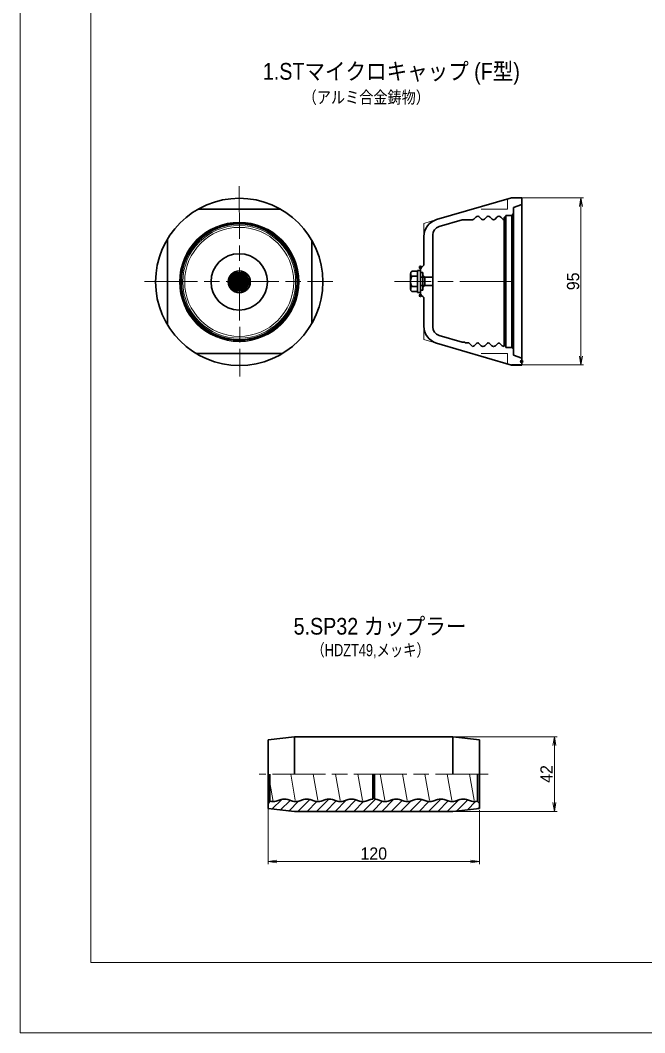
# Model space of a CAD drawing. Units: millimetres at full size, sheet at 1:2.5. Extents: x 1834 to 3514, y 1340 to 2542.
# Drawn here: x 1834 to 2189, y 1354 to 1930 of the extents above; entities that cross this region are included whole.
import ezdxf
from ezdxf.enums import TextEntityAlignment as Align

# ---------------------------------------------------------------- set-up
doc = ezdxf.new("R2010")
doc.units = ezdxf.units.MM
doc.header["$LTSCALE"] = 2.5
doc.header["$PDMODE"] = 32
doc.header["$PDSIZE"] = 1.25
for name, pattern in [('CHAIN', [18.5, 12, -1.5, 3.5, -1.5]), ('CHAIN_DOUBLE_DASH', [23.5, 12, -1.5, 3.5, -1.5, 3.5, -1.5]), ('DASHED_SPACED', [12, 6, -6])]:
    doc.linetypes.add(name, pattern=pattern)
for name, color, linetype, lineweight in [('1外形線', 7, 'Continuous', 35), ('2細い実線', 3, 'Continuous', 20), ('3隠れ線', 2, 'DASHED_SPACED', 13), ('4中心線', 1, 'CHAIN', 13), ('5想像線', 6, 'CHAIN_DOUBLE_DASH', 13), ('6 寸法線', 4, 'Continuous', 13), ('7 枠・タイトル', 7, 'Continuous', 13)]:
    doc.layers.add(name, color=color, linetype=linetype, lineweight=lineweight)
doc.layers.add('9文字', color=7, linetype='Continuous')
doc.styles.add('ＭＳ Ｐゴシック', font='')
doc.styles.get('ＭＳ Ｐゴシック').set_extended_font_data('MS PGothic')

# ---------------------------------------------------------------- blocks, each defined once
blk = doc.blocks.new('open_arrow')
at = {"color": 0, "linetype": 'Continuous', "lineweight": -2}
blk.add_lwpolyline([(7.5, 1.25), (0, 0), (7.5, -1.25)], dxfattribs=at)

msp = doc.modelspace()

# ---------------------------------------------------------------- hatches: boundary and pattern name
at = {"layer": '2細い実線'}
h = msp.add_hatch(dxfattribs=at)
h.set_pattern_fill('USER', color=254, style=0, pattern_type=2)
h.set_pattern_definition([(45, (2394.701, 1584.783), (-0.35355, 0.35355), [])])
h.paths.add_polyline_path([(1964.057, 1780.691), (1961.346, 1775.994, -0.26795), (1960.913, 1775.744), (1958.382, 1775.744), (1955.49, 1775.744, -0.26795), (1955.057, 1775.994), (1952.346, 1780.691, -0.27234), (1952.35, 1781.198), (1952.35, 1781.198), (1955.057, 1785.887, -0.26795), (1955.49, 1786.137), (1958.35, 1786.137), (1960.913, 1786.137, -0.26795), (1961.346, 1785.887), (1964.053, 1781.198), (1964.053, 1781.198, -0.27234)])
h = msp.add_hatch(dxfattribs=at)
h.set_pattern_fill('USER', color=256, style=0, pattern_type=2)
h.set_pattern_definition([(45, (2231.024, 1316.602), (-2.65165, 2.65165), [])])
h.paths.add_polyline_path([(1989.612, 1480.062), (1974.612, 1481.762), (1974.612, 1484.582), (1975.612, 1485.582), (1975.612, 1485.92, 0.1707), (1979.261, 1485.867), (1981.954, 1486.77, -0.1632), (1985.77, 1486.77), (1988.463, 1485.867, 0.1632), (1991.961, 1485.867), (1992.405, 1486.016), (1994.654, 1486.77, -0.1632), (1998.47, 1486.77), (2001.163, 1485.867, 0.1632), (2004.661, 1485.867), (2007.354, 1486.77, -0.03916), (2008.265, 1486.998, -0.12325), (2011.17, 1486.77), (2013.863, 1485.867, 0.1632), (2017.361, 1485.867), (2020.054, 1486.77, -0.1632), (2023.87, 1486.77), (2026.563, 1485.867, 0.1632), (2030.061, 1485.867), (2032.754, 1486.77, -0.058), (2034.112, 1487.056), (2034.112, 1488.262), (2035.112, 1488.262), (2035.112, 1487.065, -0.0622), (2036.57, 1486.77), (2039.263, 1485.867, 0.1632), (2042.761, 1485.867), (2045.454, 1486.77, -0.1632), (2049.27, 1486.77), (2051.963, 1485.867, 0.1632), (2055.461, 1485.867), (2058.154, 1486.77, -0.1632), (2061.97, 1486.77), (2064.663, 1485.867, 0.1632), (2068.161, 1485.867), (2070.854, 1486.77, -0.1632), (2074.67, 1486.77), (2077.363, 1485.867, 0.1632), (2080.861, 1485.867), (2083.554, 1486.77, -0.1632), (2087.37, 1486.77), (2090.063, 1485.867, 0.16573), (2093.612, 1485.885), (2093.612, 1485.582), (2094.612, 1484.582), (2094.612, 1481.762), (2079.612, 1480.062), (2009.229, 1480.062), (1991.95, 1480.062)])

# ---------------------------------------------------------------- linework, layer by layer
at = {"layer": '1外形線'}
for p, q in [((2112.858, 1828.698), (2070.318, 1816.284)), ((2118.645, 1828.698), (2112.858, 1828.698)), ((2118.645, 1824.872), (2114.045, 1823.198)), ((2118.645, 1824.872), (2118.645, 1828.698)), ((2118.645, 1824.872), (2118.651, 1737.521)), ((1981.741, 1822.197), (1934.662, 1822.197)), ((2109.645, 1818.448), (2108.645, 1817.448)), ((2109.645, 1818.698), (2113.045, 1818.698)), ((2109.645, 1818.448), (2109.645, 1818.698)), ((2109.645, 1818.448), (2109.645, 1743.948)), ((2114.045, 1819.698), (2113.045, 1818.698)), ((2113.057, 1743.698), (2113.045, 1818.698)), ((2114.045, 1823.198), (2114.045, 1819.698)), ((2114.045, 1819.698), (2114.05, 1742.692)), ((2084.809, 1816.198), (2071.721, 1812.372)), ((2090.645, 1816.198), (2084.809, 1816.198)), ((2091.461, 1816.611), (2092.582, 1817.746)), ((2095.838, 1816.62), (2094.727, 1817.746)), ((2097.471, 1816.62), (2098.591, 1817.756)), ((2101.847, 1816.629), (2100.736, 1817.756)), ((2103.48, 1816.629), (2104.6, 1817.765)), ((2107.856, 1816.639), (2106.745, 1817.765)), ((2108.645, 1817.448), (2108.645, 1816.217)), ((2108.645, 1744.948), (2108.645, 1816.217)), ((2063.124, 1806.64), (2063.124, 1791.198)), ((2068.124, 1807.572), (2068.124, 1781.198)), ((1917.365, 1756.679), (1917.365, 1805.202)), ((1999.365, 1757.238), (1999.365, 1804.643)), ((1955.057, 1785.887), (1952.346, 1781.191)), ((1952.346, 1781.191), (1955.057, 1785.887)), ((1960.913, 1786.137), (1955.49, 1786.137)), ((1964.057, 1781.191), (1961.346, 1785.887)), ((2055.524, 1785.528), (2055.524, 1776.867)), ((2059.524, 1786.971), (2056.324, 1786.971)), ((2059.524, 1784.084), (2056.324, 1784.084)), ((2059.524, 1774.948), (2059.524, 1787.448)), ((2059.524, 1787.448), (2061.124, 1787.448)), ((2059.524, 1786.971), (2059.524, 1775.424)), ((2061.124, 1773.198), (2061.124, 1789.198)), ((2061.124, 1787.448), (2061.124, 1774.948)), ((2062.524, 1786.198), (2061.124, 1786.198)), ((2068.124, 1783.584), (2061.124, 1783.584)), ((2062.524, 1786.198), (2062.524, 1781.198)), ((2063.637, 1783.584), (2062.524, 1784.698)), ((2063.637, 1783.584), (2063.637, 1781.198)), ((1952.346, 1780.691), (1955.057, 1775.994)), ((1961.346, 1775.994), (1964.057, 1780.691)), ((2059.524, 1778.311), (2056.324, 1778.311)), ((2068.124, 1778.811), (2061.124, 1778.811)), ((2062.524, 1776.198), (2062.524, 1781.198)), ((2063.637, 1778.811), (2062.524, 1777.697)), ((2063.637, 1778.811), (2063.637, 1781.197)), ((2068.124, 1755.326), (2068.124, 1781.198)), ((1955.49, 1775.744), (1960.913, 1775.744)), ((2059.524, 1775.424), (2056.324, 1775.424)), ((2061.124, 1774.948), (2059.524, 1774.948)), ((2062.524, 1776.198), (2061.124, 1776.198)), ((2063.124, 1755.755), (2063.124, 1771.198)), ((2084.809, 1746.701), (2071.721, 1750.527)), ((2112.936, 1733.675), (2070.318, 1746.156)), ((2086.068, 1746.701), (2084.809, 1746.701)), ((2086.645, 1746.198), (2086.068, 1746.701)), ((2088.645, 1746.198), (2086.645, 1746.198)), ((2088.681, 1746.198), (2090.645, 1744.207)), ((2092.829, 1745.784), (2091.717, 1744.658)), ((2094.461, 1745.784), (2095.582, 1744.649)), ((2098.838, 1745.775), (2097.727, 1744.649)), ((2100.471, 1745.775), (2101.591, 1744.639)), ((2104.847, 1745.766), (2103.736, 1744.639)), ((2106.48, 1745.766), (2107.6, 1744.63)), ((2108.645, 1744.948), (2108.645, 1744.179)), ((2109.645, 1743.948), (2108.645, 1744.948)), ((2109.645, 1743.698), (2109.645, 1743.948)), ((2109.645, 1743.698), (2113.045, 1743.698)), ((2114.045, 1742.698), (2113.045, 1743.698)), ((2114.05, 1742.704), (2113.05, 1743.704)), ((1982.62, 1740.198), (1933.783, 1740.198)), ((2118.645, 1737.523), (2114.045, 1739.198)), ((2114.051, 1739.204), (2114.05, 1742.704)), ((2118.651, 1737.53), (2114.051, 1739.204)), ((2118.651, 1737.53), (2118.652, 1733.705)), ((2118.652, 1733.705), (2112.865, 1733.704)), ((2118.624, 1733.675), (2112.936, 1733.675)), ((1989.612, 1522.462), (1974.612, 1520.762)), ((1974.612, 1520.762), (1974.612, 1481.762)), ((2079.612, 1522.462), (1989.612, 1522.462)), ((1989.612, 1522.462), (1989.612, 1501.262)), ((2079.612, 1522.462), (2079.612, 1501.262)), ((2079.612, 1522.462), (2094.612, 1520.762)), ((2094.612, 1520.762), (2094.612, 1481.762)), ((1975.612, 1501.262), (1975.612, 1485.582)), ((2034.112, 1501.262), (2034.112, 1487.056)), ((2035.112, 1501.262), (2035.112, 1487.065)), ((2093.612, 1501.262), (2093.612, 1485.582)), ((1975.612, 1485.582), (1974.612, 1484.582)), ((1979.261, 1485.867), (1981.954, 1486.77)), ((1985.77, 1486.77), (1988.463, 1485.867)), ((1991.961, 1485.867), (1994.654, 1486.77)), ((1998.47, 1486.77), (2001.163, 1485.867)), ((2004.661, 1485.867), (2007.354, 1486.77)), ((2011.17, 1486.77), (2013.863, 1485.867)), ((2017.361, 1485.867), (2020.054, 1486.77)), ((2023.87, 1486.77), (2026.563, 1485.867)), ((2030.061, 1485.867), (2032.754, 1486.77)), ((2035.112, 1488.262), (2034.112, 1488.262)), ((2036.57, 1486.77), (2039.263, 1485.867)), ((2042.761, 1485.867), (2045.454, 1486.77)), ((2049.27, 1486.77), (2051.963, 1485.867)), ((2055.461, 1485.867), (2058.154, 1486.77)), ((2061.97, 1486.77), (2064.663, 1485.867)), ((2068.161, 1485.867), (2070.854, 1486.77)), ((2074.67, 1486.77), (2077.363, 1485.867)), ((2080.861, 1485.867), (2083.554, 1486.77)), ((2087.37, 1486.77), (2090.063, 1485.867)), ((2093.612, 1485.582), (2094.612, 1484.582)), ((1989.612, 1480.062), (1974.612, 1481.762)), ((2079.612, 1480.062), (1989.612, 1480.062)), ((2079.612, 1480.062), (2094.612, 1481.762))]:
    msp.add_line(p, q, dxfattribs=at)
for radius in [47.5, 33, 16, 6.25]:
    msp.add_circle((1958.202, 1780.941), radius, dxfattribs=at)
for centre, radius, start, end in [((2093.654, 1816.698), 1.5, 44.3639, 135.63615), ((2099.663, 1816.707), 1.5, 44.3639, 135.63615), ((2105.673, 1816.716), 1.5, 44.3639, 135.63615), ((2073.124, 1806.686), 10, 106.29556, 180.00002), ((2073.124, 1807.572), 5, 106.29556, 180.00002), ((2090.645, 1817.188), 1, 270.00002, 324.72163), ((2096.654, 1817.198), 1, 215.27842, 324.72163), ((2102.663, 1817.207), 1, 215.27842, 324.72163), ((2108.673, 1817.216), 1, 215.27842, 268.422), ((2061.124, 1791.198), 2, 270.00002, 0.00002), ((1955.49, 1785.637), 0.5, 90, 150), ((1960.913, 1785.637), 0.5, 30, 90), ((2057.226, 1785.528), 1.702, 122.00463, 237.99542), ((2061.132, 1781.198), 5.608, 149.02091, 210.97913), ((1952.779, 1780.941), 0.5, 150, 210), ((1963.624, 1780.941), 0.5, 330, 30), ((2057.226, 1776.867), 1.702, 122.00463, 237.99542), ((1955.49, 1776.244), 0.5, 210, 270), ((1960.913, 1776.244), 0.5, 270, 330), ((2061.124, 1771.198), 2, 0.00002, 90.00002), ((2073.124, 1755.755), 10, 180.00002, 253.70448), ((2073.124, 1755.326), 5, 180.00002, 253.70448), ((2090.645, 1745.707), 1.5, 270.00002, 315.63615), ((2093.645, 1745.207), 1, 35.27842, 144.72163), ((2096.654, 1745.698), 1.5, 224.3639, 315.63615), ((2099.654, 1745.198), 1, 35.27842, 144.72163), ((2102.663, 1745.688), 1.5, 224.3639, 315.63615), ((2105.663, 1745.188), 1, 35.27842, 144.72163), ((2108.673, 1745.679), 1.5, 224.3639, 268.94808), ((1977.512, 1491.082), 5.5, 249.79045, 288.53784), ((1983.862, 1481.082), 6, 71.46216, 108.53784), ((1990.212, 1491.082), 5.5, 251.46216, 288.53784), ((1996.562, 1481.082), 6, 71.46216, 108.53784), ((2002.912, 1491.082), 5.5, 251.46216, 288.53784), ((2009.262, 1481.082), 6, 71.46216, 108.53784), ((2015.612, 1491.082), 5.5, 251.46216, 288.53784), ((2021.962, 1481.082), 6, 71.46216, 108.53784), ((2028.312, 1491.082), 5.5, 251.46216, 288.53784), ((2034.662, 1481.082), 6, 95.2595, 108.53784), ((2034.662, 1481.082), 6, 71.46216, 85.69878), ((2041.012, 1491.082), 5.5, 251.46216, 288.53784), ((2047.362, 1481.082), 6, 71.46216, 108.53784), ((2053.712, 1491.082), 5.5, 251.46216, 288.53784), ((2060.062, 1481.082), 6, 71.46216, 108.53784), ((2066.412, 1491.082), 5.5, 251.46216, 288.53784), ((2072.762, 1481.082), 6, 71.46216, 108.53784), ((2079.112, 1491.082), 5.5, 251.46216, 288.53784), ((2085.462, 1481.082), 6, 71.46216, 108.53784), ((2091.812, 1491.082), 5.5, 251.46216, 289.10332)]:
    msp.add_arc(centre, radius, start, end, dxfattribs=at)
for p in [(2061.124, 1789.198), (2061.124, 1773.198), (2118.624, 1735.675)]:
    msp.add_point(p, dxfattribs=at)
at = {"layer": '2細い実線', "color": 9}
for radius in [33.986, 33.557, 33.237, 32.687, 32.03, 30.973]:
    msp.add_circle((1958.202, 1780.941), radius, dxfattribs=at)
at = {"layer": '3隠れ線'}
for p, q in [((2110.645, 1822.174), (2110.645, 1828.051)), ((2110.645, 1822.174), (2090.503, 1822.174)), ((2110.644, 1740.198), (2090.664, 1740.198)), ((2110.644, 1740.198), (2110.645, 1734.345)), ((2110.651, 1740.227), (2110.652, 1734.351)), ((1975.612, 1496.488), (1977.512, 1485.582)), ((1987.48, 1501.262), (1990.212, 1485.582)), ((2000.18, 1501.262), (2002.912, 1485.582)), ((2012.88, 1501.262), (2015.612, 1485.582)), ((2025.58, 1501.262), (2028.312, 1485.582)), ((2038.28, 1501.262), (2041.012, 1485.582)), ((2050.98, 1501.262), (2053.712, 1485.582)), ((2063.68, 1501.262), (2066.412, 1485.582)), ((2076.38, 1501.262), (2079.112, 1485.582)), ((2089.08, 1501.262), (2091.812, 1485.582))]:
    msp.add_line(p, q, dxfattribs=at)
at = {"layer": '4中心線'}
for p, q in [((1958.202, 1835.294), (1958.528, 1727.249)), ((1904.472, 1781.198), (2011.38, 1781.198)), ((2113.457, 1781.198), (2046.313, 1781.198)), ((2099.612, 1501.262), (1969.612, 1501.262))]:
    msp.add_line(p, q, dxfattribs=at)
at = {"layer": '5想像線'}
for p, q in [((2063.124, 1814.181), (2070.318, 1816.284)), ((2063.124, 1806.64), (2063.124, 1814.181)), ((2063.124, 1755.755), (2063.124, 1748.26)), ((2063.124, 1748.26), (2070.318, 1746.156))]:
    msp.add_line(p, q, dxfattribs=at)
at = {"layer": '6 寸法線'}
for p, q in [((2113.858, 1828.72), (2153.806, 1828.72)), ((2152.306, 1828.72), (2152.306, 1733.72)), ((2113.859, 1733.72), (2153.806, 1733.72)), ((2080.612, 1522.462), (2138.702, 1522.462)), ((2137.202, 1480.062), (2137.202, 1522.462)), ((1974.612, 1482.762), (1974.612, 1450.1)), ((2080.612, 1480.062), (2138.702, 1480.062)), ((2094.612, 1480.762), (2094.612, 1450.1)), ((1974.612, 1451.6), (2094.612, 1451.6))]:
    msp.add_line(p, q, dxfattribs=at)
at = {"layer": '7 枠・タイトル'}
for p, q in [((1833.816, 2542.277), (1833.816, 1354.277)), ((1873.816, 2502.277), (1873.816, 1394.277)), ((1873.816, 1394.277), (3473.816, 1394.277)), ((1833.816, 1354.277), (3513.816, 1354.277))]:
    msp.add_line(p, q, dxfattribs=at)

# ---------------------------------------------------------------- block references
at = {"layer": '6 寸法線', "xscale": 0.667, "yscale": 0.667}
for p, rotation in [((2152.306, 1828.72), 270), ((2152.306, 1733.72), 90), ((2137.202, 1522.462), 270), ((2137.202, 1480.062), 90), ((2094.612, 1451.6), 180)]:
    msp.add_blockref('open_arrow', p, dxfattribs=dict(at, rotation=rotation))
msp.add_blockref('open_arrow', (1974.612, 1451.6), dxfattribs=at)

# ---------------------------------------------------------------- texts
at = {"layer": '6 寸法線', "style": 'ＭＳ Ｐゴシック'}
for s, p in [('95', (2147.806, 1781.22)), ('42', (2132.702, 1501.313))]:
    msp.add_text(s, height=6.928, rotation=90, dxfattribs=at).set_placement(p, align=Align.MIDDLE_CENTER)
msp.add_text('120', height=6.928, dxfattribs=at).set_placement((2034.612, 1456.1), align=Align.MIDDLE_CENTER)
at = {"layer": '9文字', "style": 'ＭＳ Ｐゴシック', "width": 0.9}
for s, p in [('1.STマイクロキャップ (F型)', (2117.596, 1900.557)), ('5.SP32 カップラー', (2087.187, 1585.243))]:
    msp.add_text(s, height=9.501, dxfattribs=at).set_placement(p, align=Align.MIDDLE_RIGHT)
at = {"layer": '9文字', "style": 'ＭＳ Ｐゴシック', "width": 0.85}
msp.add_text('（アルミ合金鋳物）', height=6.928, dxfattribs=at).set_placement((1994.219, 1880.244), align=Align.BOTTOM_LEFT)
at = {"layer": '9文字', "style": 'ＭＳ Ｐゴシック', "width": 0.8}
msp.add_text('（HDZT49,メッキ）', height=6.928, dxfattribs=at).set_placement((2032.835, 1571.705), align=Align.MIDDLE_CENTER)

doc.saveas('drawing.dxf')
